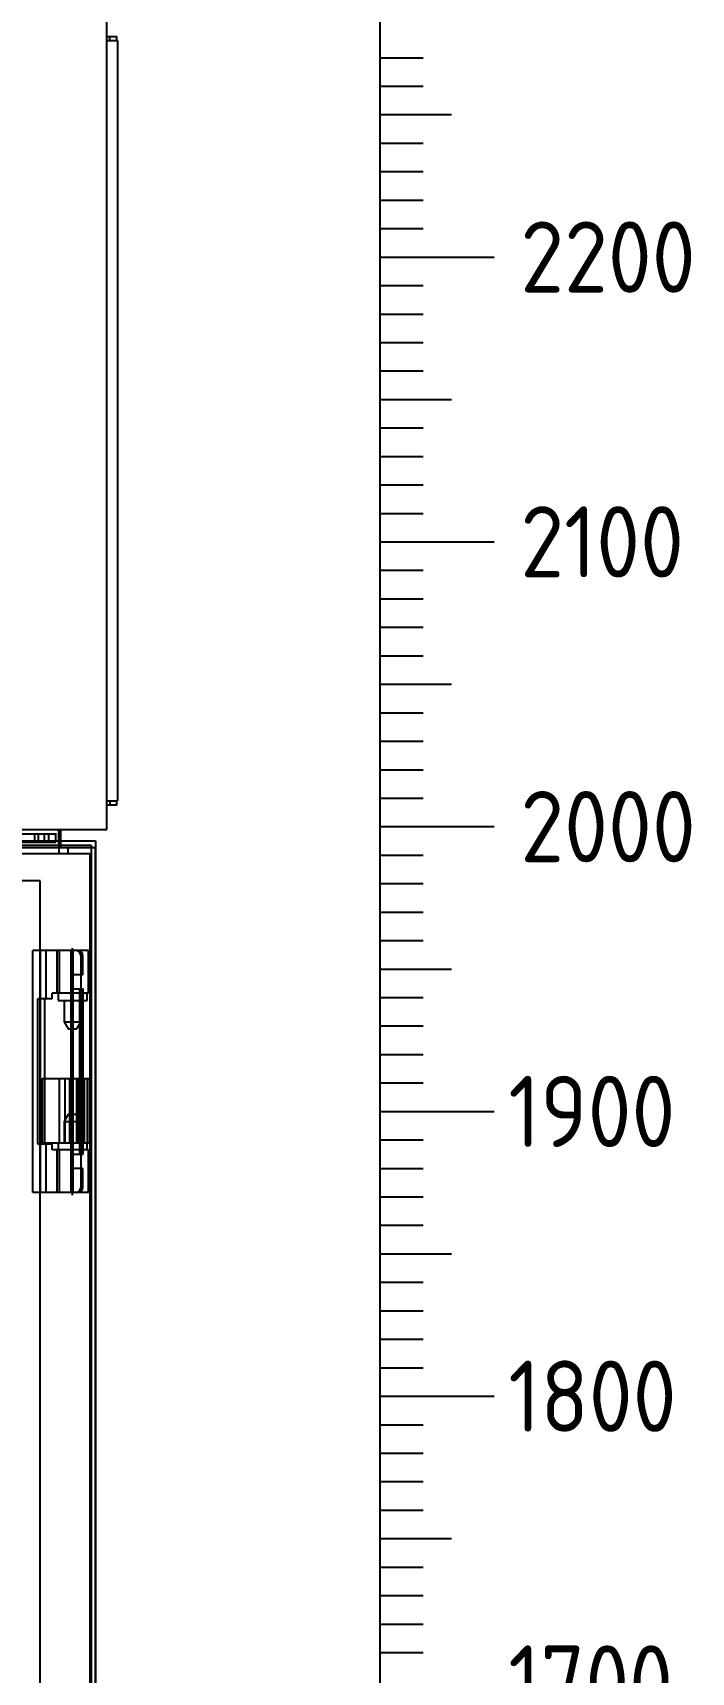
# Model space of a CAD drawing. Header units: millimetres. Extents: x 0 to 69574, y -5 to 41746.
# Drawn here: x 39980 to 40211, y 16472 to 17048 of the extents above; entities that cross this region are included whole.
import ezdxf
from ezdxf.enums import TextEntityAlignment as Align

# ---------------------------------------------------------------- set-up
doc = ezdxf.new("R2010")
doc.units = ezdxf.units.MM
doc.set_wipeout_variables(frame=1)
doc.layers.add('! NO PLOT !', color=7, linetype='Continuous', true_color=0xff75dd, plot=False)
doc.layers.add('000-PI-ORMAR', color=2, linetype='Continuous')
doc.layers.add('002-PI-Kabelska kanalica', color=150, linetype='Continuous')
doc.styles.add('PI0', font='isocpeur.ttf', dxfattribs={"width": 0.9})

# ---------------------------------------------------------------- blocks, each defined once
blk = doc.blocks.new('*U1083')
at = {"layer": '002-PI-Kabelska kanalica'}
for p, q in [((-20, 836), (80, 836)), ((-20, -100), (-20, 836))]:
    blk.add_line(p, q, dxfattribs=at)
blk = doc.blocks.new('SE_krov_300mm')
at = {"layer": '000-PI-ORMAR'}
for p, q in [((507, 6.5), (507, 293.5)), ((507, 285), (510.5, 285)), ((507, 283.5), (510.75, 283.5)), ((508, 283.5), (508, 285)), ((510.5, 283.5), (510.5, 285)), ((510.75, 283.5), (510.75, 16.5)), ((507, 16.5), (510.75, 16.5)), ((510.5, 15), (507, 15)), ((508, 16.5), (508, 15)), ((510.5, 15), (510.5, 16.5)), ((-485, 6.5), (507, 6.5)), ((490, 6.5), (490, 0.5)), ((490, 0), (466.5, 0)), ((490, 0.5), (490, 0))]:
    blk.add_line(p, q, dxfattribs=at)
blk = doc.blocks.new('skala_2300')
for p, q in [((0, 1400), (0, 2300)), ((0, 2270), (15, 2270)), ((0, 2260), (15, 2260)), ((0, 2250), (25, 2250)), ((0, 2240), (15, 2240)), ((0, 2230), (15, 2230)), ((0, 2220), (15, 2220)), ((0, 2210), (15, 2210)), ((0, 2200), (40, 2200)), ((0, 2190), (15, 2190)), ((0, 2180), (15, 2180)), ((0, 2170), (15, 2170)), ((0, 2160), (15, 2160)), ((0, 2150), (25, 2150)), ((0, 2140), (15, 2140)), ((0, 2130), (15, 2130)), ((0, 2120), (15, 2120)), ((0, 2110), (15, 2110)), ((0, 2100), (40, 2100)), ((0, 2090), (15, 2090)), ((0, 2080), (15, 2080)), ((0, 2070), (15, 2070)), ((0, 2060), (15, 2060)), ((0, 2050), (25, 2050)), ((0, 2040), (15, 2040)), ((0, 2030), (15, 2030)), ((0, 2020), (15, 2020)), ((0, 2010), (15, 2010)), ((0, 2000), (40, 2000)), ((0, 2000), (40, 2000)), ((0, 1990), (15, 1990)), ((0, 1980), (15, 1980)), ((0, 1970), (15, 1970)), ((0, 1960), (15, 1960)), ((0, 1950), (25, 1950)), ((0, 1940), (15, 1940)), ((0, 1930), (15, 1930)), ((0, 1920), (15, 1920)), ((0, 1910), (15, 1910)), ((0, 1900), (40, 1900)), ((0, 1890), (15, 1890)), ((0, 1880), (15, 1880)), ((0, 1870), (15, 1870)), ((0, 1860), (15, 1860)), ((0, 1850), (25, 1850)), ((0, 1840), (15, 1840)), ((0, 1830), (15, 1830)), ((0, 1820), (15, 1820)), ((0, 1810), (15, 1810)), ((0, 1800), (40, 1800)), ((0, 1790), (15, 1790)), ((0, 1780), (15, 1780)), ((0, 1770), (15, 1770)), ((0, 1760), (15, 1760)), ((0, 1750), (25, 1750)), ((0, 1740), (15, 1740)), ((0, 1730), (15, 1730)), ((0, 1720), (15, 1720)), ((0, 1710), (15, 1710))]:
    blk.add_line(p, q)
at = {"style": 'PI0', "width": 0.9}
for s, p in [('2200', (49.19, 2200)), ('2100', (49.19, 2100)), ('2000', (49.19, 2000)), ('1900', (44.97, 1900)), ('1800', (44.97, 1800)), ('1700', (44.97, 1700))]:
    blk.add_text(s, height=25, dxfattribs=at).set_placement(p, align=Align.MIDDLE_LEFT)

msp = doc.modelspace()

# ---------------------------------------------------------------- linework, layer by layer
at = {"layer": '000-PI-ORMAR'}
for p, q in [((39621.922, 16767.904), (39989.422, 16767.904)), ((39623.422, 16766.404), (39987.922, 16766.404))]:
    msp.add_line(p, q, dxfattribs=at)

# ---------------------------------------------------------------- block references
msp.add_blockref('skala_2300', (40101.672, 14768.904))
at = {"rotation": 270}
msp.add_blockref('*U1083', (39164.172, 16519.404), dxfattribs=at)

# ---------------------------------------------------------------- next in the draw order: wipeouts: each hides what was drawn before it
msp.add_wipeout([(39609.672, 16761.404), (40000.16, 16761.404), (39999.672, 14778.904), (39609.66, 14776.904)]).dxf.layer = '000-PI-ORMAR'

# ---------------------------------------------------------------- next in the draw order: linework, layer by layer
at = {"layer": '! NO PLOT !'}
for p, q in [((39982.184, 16749.904), (39629.184, 16749.904)), ((39982.184, 14788.404), (39982.184, 16749.904)), ((39979.684, 16640.404), (39979.684, 16725.404)), ((39999.127, 16725.404), (39979.684, 16725.404)), ((39982.167, 16708.404), (39982.167, 16725.404)), ((39982.372, 16640.404), (39982.372, 16725.404)), ((39984.265, 16708.404), (39984.265, 16725.404)), ((39988.027, 16725.404), (39988.027, 16710.404)), ((39988.94, 16710.404), (39988.94, 16725.404)), ((39993.048, 16640.404), (39993.048, 16725.404)), ((39993.577, 16696.554), (39993.577, 16726.254)), ((39993.577, 16710.404), (39993.577, 16725.404)), ((39993.795, 16640.404), (39993.795, 16725.404)), ((39996.555, 16723.404), (39997.202, 16723.404)), ((39996.555, 16642.404), (39996.555, 16723.404)), ((39997.202, 16716.904), (39997.202, 16723.404)), ((39999.127, 16710.404), (39999.127, 16725.404)), ((39997.202, 16716.904), (39993.048, 16716.904)), ((39993.048, 16711.904), (39997.283, 16711.904)), ((39996.13, 16653.904), (39996.13, 16711.904)), ((39996.559, 16648.904), (39996.559, 16716.904)), ((39996.849, 16653.904), (39996.849, 16711.904)), ((39997.283, 16653.904), (39997.283, 16711.904)), ((39981.439, 16657.404), (39981.439, 16708.404)), ((39986.363, 16708.404), (39981.439, 16708.404)), ((39983.901, 16657.404), (39983.901, 16708.404)), ((39999.127, 16710.404), (39986.363, 16710.404)), ((39986.363, 16708.404), (39986.363, 16710.404)), ((39988.477, 16710.404), (39988.477, 16707.904)), ((39988.477, 16707.904), (39998.677, 16707.904)), ((39990.627, 16707.904), (39990.627, 16700.415)), ((39996.527, 16700.415), (39996.527, 16707.904)), ((39998.677, 16707.904), (39998.677, 16710.404)), ((39990.627, 16700.415), (39996.527, 16700.415)), ((39990.627, 16700.415), (39992.077, 16697.904)), ((39995.077, 16697.904), (39996.527, 16700.415)), ((39992.077, 16697.904), (39995.077, 16697.904)), ((39982.884, 16680.404), (39982.884, 16657.904)), ((39982.884, 16680.404), (39999.684, 16680.404)), ((39988.834, 16680.404), (39988.834, 16657.904)), ((39990.834, 16680.404), (39990.834, 16657.904)), ((39992.505, 16680.404), (39992.505, 16657.904)), ((39992.862, 16680.404), (39992.862, 16657.904)), ((39995.005, 16680.404), (39995.005, 16657.904)), ((39995.362, 16680.404), (39995.362, 16657.904)), ((39995.723, 16680.404), (39995.723, 16657.904)), ((39996.847, 16680.404), (39996.847, 16657.904)), ((39997.602, 16680.404), (39997.602, 16657.904)), ((39997.723, 16657.904), (39997.723, 16680.404)), ((39998.726, 16680.404), (39998.726, 16657.904)), ((39999.482, 16680.404), (39999.482, 16657.904)), ((39992.077, 16667.904), (39990.627, 16665.392)), ((39992.077, 16667.904), (39995.077, 16667.904)), ((39993.577, 16639.554), (39993.577, 16669.254)), ((39996.527, 16665.392), (39995.077, 16667.904)), ((39990.627, 16665.392), (39990.627, 16657.904)), ((39990.627, 16665.392), (39996.527, 16665.392)), ((39996.527, 16657.904), (39996.527, 16665.392)), ((39986.363, 16657.404), (39981.439, 16657.404)), ((39982.167, 16640.404), (39982.167, 16657.404)), ((39982.884, 16657.904), (39999.684, 16657.904)), ((39984.265, 16640.404), (39984.265, 16657.404)), ((39986.363, 16655.404), (39986.363, 16657.404)), ((39999.127, 16655.404), (39986.363, 16655.404)), ((39988.027, 16655.404), (39988.027, 16640.404)), ((39988.477, 16657.904), (39988.477, 16655.404)), ((39988.94, 16640.404), (39988.94, 16655.404)), ((39993.577, 16640.404), (39993.577, 16655.404)), ((39998.677, 16655.404), (39998.677, 16657.904)), ((39999.127, 16640.404), (39999.127, 16655.404)), ((39993.048, 16653.904), (39997.283, 16653.904)), ((39997.202, 16648.904), (39993.048, 16648.904)), ((39997.202, 16642.404), (39997.202, 16648.904)), ((39999.127, 16640.404), (39979.684, 16640.404)), ((39996.555, 16642.404), (39997.202, 16642.404))]:
    msp.add_line(p, q, dxfattribs=at)
for centre, start_param, end_param in [((39994.623, 16723.404), 4.712389, 6.2831853), ((39995.27, 16723.404), 4.712389, 6.2831853), ((39994.623, 16642.404), 3.1415927, 4.712389), ((39995.27, 16642.404), 3.1415927, 4.712389)]:
    msp.add_ellipse(centre, major_axis=(0, 2), ratio=0.9659258, start_param=start_param, end_param=end_param, dxfattribs=at)
at = {"layer": '000-PI-ORMAR'}
for p, q in [((39621.922, 16763.904), (39989.422, 16763.904)), ((39980.284, 16763.404), (39980.284, 16766.404)), ((39981.672, 16763.404), (39981.672, 16766.404)), ((39983.672, 16763.404), (39983.672, 16766.404)), ((39985.304, 16763.404), (39985.304, 16766.404)), ((39987.672, 16763.404), (39987.672, 16766.404)), ((39989.422, 16761.404), (39989.422, 16767.904)), ((39989.422, 16763.904), (40001.672, 16763.904)), ((40001.672, 16763.904), (40001.672, 16761.404)), ((40001.684, 16761.404), (39609.684, 16761.404)), ((40001.684, 16761.404), (39609.684, 16761.404)), ((39999.684, 16759.404), (39611.684, 16759.404)), ((39621.922, 16762.404), (39989.422, 16762.404)), ((39623.672, 16763.404), (39987.672, 16763.404)), ((39988.934, 16759.404), (39988.934, 16761.404)), ((39989.422, 16762.404), (40000.172, 16762.404)), ((39991.934, 16761.404), (39991.934, 16759.404)), ((39999.684, 16759.404), (39999.684, 14778.904)), ((40000.172, 16762.404), (40000.172, 16761.404)), ((40000.172, 16761.404), (40000.172, 14776.904)), ((40001.672, 16761.404), (40001.672, 14776.904)), ((40001.684, 14776.904), (40001.684, 16761.404)), ((40001.684, 14776.904), (40001.684, 16761.404))]:
    msp.add_line(p, q, dxfattribs=at)

# ---------------------------------------------------------------- next in the draw order: block references
msp.add_blockref('SE_krov_300mm', (39498.672, 16761.404))

doc.saveas('drawing.dxf')
